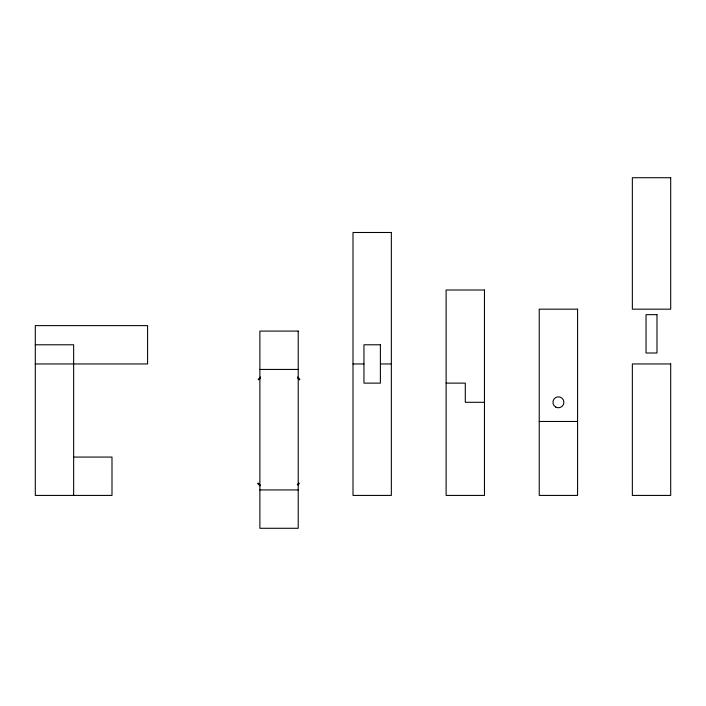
<?xml version="1.0" encoding="UTF-8"?>
<svg xmlns="http://www.w3.org/2000/svg" width="706" height="706" viewBox="0 0 706 706"><rect width="100%" height="100%" fill="white"/><g stroke="black" fill="none" stroke-linecap="round" stroke-linejoin="round"><path stroke-width="1.06" d="M260.523 377.013L258.193 379.334L258.678 379.819L260.232 378.266M297.314 484.59L298.867 483.045L299.353 483.522L297.8 485.075M35.3 344.784L73.645 344.784L73.645 495.418M35.3 363.952L147.589 363.952L147.589 325.616L35.3 325.616L35.3 495.418L111.989 495.418L111.989 457.073L73.645 457.073M353 363.952L363.952 363.952M380.384 363.952L391.345 363.952M259.879 369.432L298.223 369.432M446.121 383.129L465.289 383.129L465.289 402.296L484.466 402.296M539.234 421.473L577.579 421.473M259.879 489.938L298.223 489.938M297.588 377.013L299.909 379.334L299.423 379.819L297.879 378.266M260.443 485.366L258.122 483.045L257.637 483.522L259.958 485.852M670.7 177.718L632.355 177.718L632.355 309.175L670.7 309.175L670.7 177.718M391.345 232.495L353 232.495L353 495.418L391.345 495.418L391.345 232.495M484.466 290.007L446.121 290.007L446.121 495.418L484.466 495.418L484.466 290.007M577.579 309.175L539.234 309.175L539.234 495.418L577.579 495.418L577.579 309.175M656.986 314.655L646.034 314.655L646.034 353L656.986 353L656.986 314.655M298.223 331.088L259.879 331.088L259.879 528.282L298.223 528.282L298.223 331.088M380.384 344.784L363.952 344.784L363.952 383.129L380.384 383.129L380.384 344.784M670.7 363.952L632.355 363.952L632.355 495.418L670.7 495.418L670.7 363.952M555.675 407.044A5.48 5.48 0 0 0 563.891 402.296A5.48 5.48 0 0 0 555.675 397.557A5.48 5.48 0 0 0 555.675 407.044"/></g></svg>
